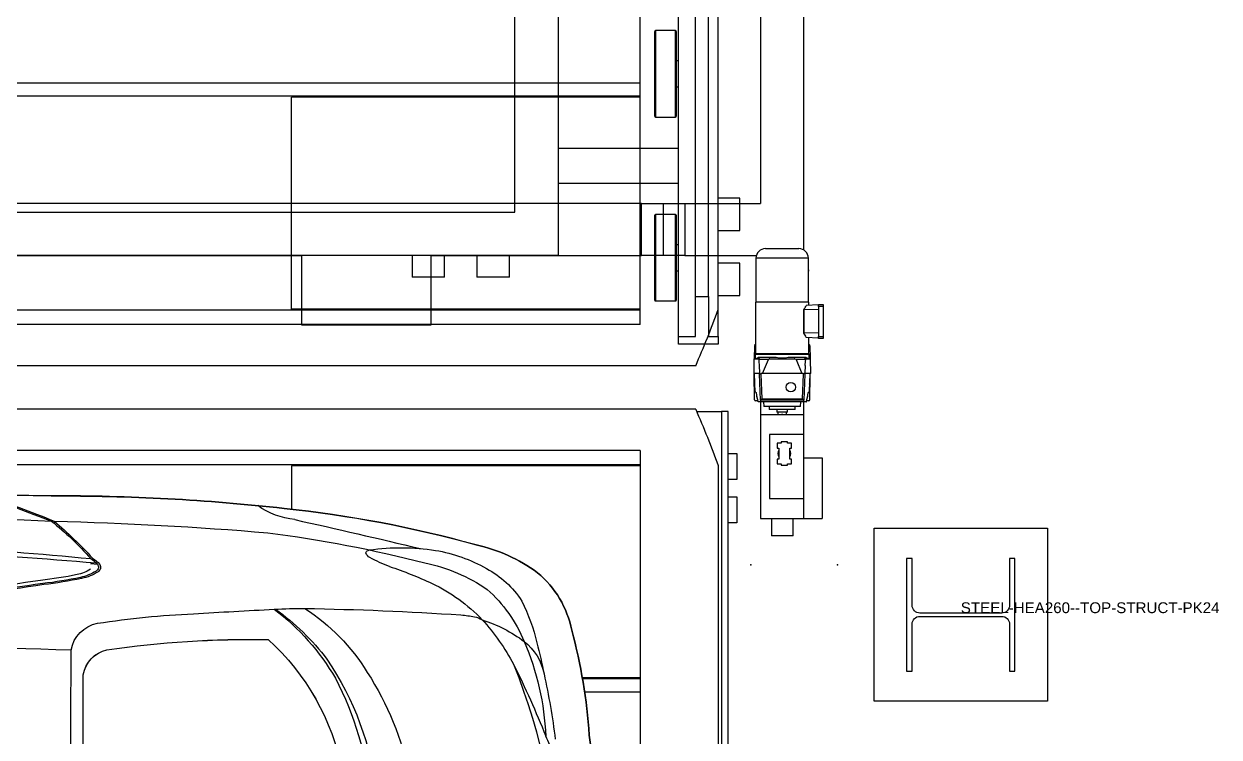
# Model space of a CAD drawing. Header units: millimetres. Extents: x 1600 to 11192, y 921 to 14160.
# Drawn here: x 7703.7 to 7979.8, y 5416.7 to 5581.5 of the extents above; entities that cross this region are included whole.
import ezdxf

# ---------------------------------------------------------------- set-up
doc = ezdxf.new("R2010")
doc.units = ezdxf.units.MM
doc.linetypes.add('PHANTOM', pattern=[12.7, 6.35, -1.27, 1.27, -1.27, 1.27, -1.27])
for name, color, linetype in [('PK24E', 7, 'Continuous'), ('PK24E-COMP-CAR', 7, 'Continuous'), ('PK24E-DATA', 7, 'Continuous'), ('PK24E-STRUCT-STEEL', 254, 'Continuous'), ('PKE24E-HIDDEN', 7, 'Continuous')]:
    doc.layers.add(name, color=color, linetype=linetype)
for name, color, linetype, true_color in [('PK24E-COMP-PALLET', 132, 'Continuous', 0x00b7c8), ('PK24E-HELPER', 253, 'PHANTOM', 0xa1a1a1), ('PK24E-SYS-LIFT', 31, 'Continuous', 0xffcc5a), ('PK24E-SYS-SHELF', 31, 'Continuous', 0xffcc5a)]:
    doc.layers.add(name, color=color, linetype=linetype, true_color=true_color)
doc.styles.get("Standard").update_dxf_attribs({"font": 'arial.ttf'})

# ---------------------------------------------------------------- blocks, each defined once
blk = doc.blocks.new('ELIFTTT-CHASIS--TOP-COMP-PKE24')
at = {"layer": 'PK24E-SYS-LIFT'}
for p, q in [((287.25, -83.22), (287.25, 83.22)), ((277.25, 72.5), (277.25, -72.5)), ((249.75, -72.5), (81.39, -72.5)), ((249.75, -84.5), (249.75, -72.5)), ((249.75, -72.5), (254.75, -72.5)), ((254.75, -72.5), (254.75, -84.5)), ((254.75, -72.5), (259.75, -72.5)), ((259.75, -72.5), (259.75, -84.5)), ((259.75, -72.5), (277.25, -72.5)), ((68.85, -84.5), (171.2, -84.5)), ((171.2, -84.5), (171.2, -100.5)), ((201.2, -100.5), (201.2, -84.5)), ((201.2, -84.5), (249.75, -84.5)), ((254.75, -84.5), (249.75, -84.5)), ((259.75, -84.5), (254.75, -84.5)), ((259.75, -84.5), (276.28, -84.5)), ((276.2, -85.1), (276.2, -95.25)), ((288.3, -85.1), (276.2, -85.1)), ((278.4, -82.9), (286.1, -82.9)), ((288.3, -87.8), (288.3, -85.1)), ((288.3, -88.12), (288.3, -87.8)), ((288.3, -95.25), (288.3, -88.12)), ((276.1, -95.25), (276.1, -107.18)), ((288.4, -95.25), (276.1, -95.25)), ((290.65, -95.9), (287.79, -96.05)), ((288.4, -96.02), (288.4, -95.25)), ((290.65, -96.28), (290.65, -95.78)), ((290.65, -95.78), (291.75, -95.78)), ((291.75, -96.28), (290.65, -96.28)), ((290.65, -96.28), (290.65, -103.18)), ((291.75, -95.78), (291.75, -96.28)), ((291.75, -96.28), (291.75, -103.18)), ((287.2, -97.08), (287.2, -102.38)), ((287.2, -97.08), (287.25, -97.08)), ((290.65, -97), (287.25, -97.08)), ((287.25, -97.01), (287.25, -97.08)), ((287.25, -97.08), (287.25, -102.38)), ((287.25, -97.08), (287.25, -97.08)), ((171.2, -100.5), (201.2, -100.5)), ((287.2, -102.38), (287.25, -102.38)), ((290.65, -102.45), (287.25, -102.38)), ((287.25, -102.38), (287.25, -102.38)), ((287.25, -102.45), (287.25, -102.38)), ((290.65, -103.56), (287.79, -103.41)), ((288.4, -107.18), (288.4, -103.44)), ((290.65, -103.18), (291.75, -103.18)), ((290.65, -103.68), (290.65, -103.18)), ((291.75, -103.68), (290.65, -103.68)), ((291.75, -103.18), (291.75, -103.68)), ((275.86, -105.25), (275.81, -108.33)), ((276, -107.35), (276, -108.31)), ((288.5, -107.35), (276, -107.35)), ((276.1, -105.05), (276.06, -105.05)), ((282.25, -107.18), (276.1, -107.18)), ((288.4, -107.18), (282.25, -107.18)), ((288.44, -105.05), (288.4, -105.05)), ((288.5, -108.31), (288.5, -107.35)), ((288.64, -105.25), (288.69, -108.33)), ((275.73, -108.41), (275.67, -111.75)), ((276, -108.14), (275.73, -108.41)), ((276.78, -108.41), (275.73, -108.41)), ((276.78, -108.41), (277.13, -108)), ((276.81, -108), (277.13, -108)), ((279.06, -108.55), (276.83, -108.55)), ((276.97, -109.94), (277.03, -111.69)), ((277.13, -108), (279.43, -108)), ((277.69, -111.75), (279.06, -108.55)), ((279.3, -108.41), (279.06, -108.55)), ((279.3, -108.41), (279.43, -108)), ((285.2, -108.41), (279.3, -108.41)), ((279.43, -108), (280.85, -108)), ((283.65, -108), (285.07, -108)), ((285.2, -108.41), (285.07, -108)), ((285.07, -108), (287.37, -108)), ((285.44, -108.55), (285.2, -108.41)), ((285.44, -108.55), (286.81, -111.75)), ((287.67, -108.55), (285.44, -108.55)), ((287.72, -108.41), (287.37, -108)), ((287.37, -108), (287.69, -108)), ((287.53, -109.94), (287.47, -111.69)), ((288.77, -108.41), (287.72, -108.41)), ((288.77, -108.41), (288.5, -108.14)), ((288.83, -111.75), (288.77, -108.41)), ((277.04, -111.75), (275.67, -111.75)), ((275.86, -117.85), (275.75, -111.75)), ((275.79, -111.75), (275.94, -116.1)), ((277.03, -111.69), (277.34, -111.91)), ((277.04, -111.91), (277.03, -111.69)), ((277.26, -117.91), (277.04, -111.91)), ((277.41, -111.75), (277.34, -111.91)), ((277.34, -111.91), (277.55, -117.61)), ((277.69, -111.75), (277.41, -111.75)), ((286.81, -111.75), (277.69, -111.75)), ((287.09, -111.75), (286.81, -111.75)), ((286.95, -117.61), (287.16, -111.91)), ((287.09, -111.75), (287.16, -111.91)), ((287.47, -111.69), (287.16, -111.91)), ((287.46, -111.91), (287.24, -117.91)), ((287.46, -111.91), (287.47, -111.69)), ((288.83, -111.75), (287.46, -111.75)), ((288.56, -116.1), (288.71, -111.75)), ((288.64, -117.85), (288.75, -111.75)), ((288.54, -115.62), (288.58, -115.63)), ((288.62, -114.18), (288.59, -114.17)), ((276.18, -116.1), (275.94, -116.1)), ((276.61, -118.05), (276.06, -118.05)), ((277.28, -118.3), (276.68, -118.3)), ((277.25, -118.3), (277.25, -121.25)), ((277.26, -117.91), (277.55, -117.61)), ((287.24, -117.91), (277.26, -117.91)), ((277.26, -117.91), (277.28, -118.3)), ((287.22, -118.3), (277.28, -118.3)), ((277.55, -117.61), (286.95, -117.61)), ((277.97, -118.3), (278.03, -119.4)), ((286.47, -119.4), (286.53, -118.3)), ((286.95, -117.61), (287.24, -117.91)), ((287.22, -118.3), (287.24, -117.91)), ((287.82, -118.3), (287.22, -118.3)), ((287.25, -121.25), (287.25, -118.3)), ((288.44, -118.05), (287.89, -118.05)), ((288.56, -116.1), (288.32, -116.1)), ((277.25, -121.25), (287.25, -121.25)), ((277.25, -121.25), (277.25, -145.25)), ((286.47, -119.4), (278.03, -119.4)), ((279.25, -119.4), (279.25, -120.1)), ((285.25, -120.1), (279.25, -120.1)), ((281, -120.1), (281, -120.6)), ((281, -120.6), (281.1, -120.7)), ((281, -120.6), (283.5, -120.6)), ((283.4, -120.7), (281.1, -120.7)), ((281.25, -120.7), (281.25, -121.25)), ((283.25, -121.25), (283.25, -120.7)), ((283.4, -120.7), (283.5, -120.6)), ((283.5, -120.6), (283.5, -120.1)), ((285.25, -120.1), (285.25, -119.4)), ((287.25, -125.85), (287.25, -121.25)), ((287.25, -125.85), (279.35, -125.85)), ((279.35, -125.85), (279.35, -140.65)), ((287.25, -140.65), (287.25, -125.85)), ((281.1, -127.88), (281.1, -128.98)), ((282.02, -127.88), (281.1, -127.88)), ((281.1, -128.98), (281.48, -128.98)), ((281.48, -128.98), (281.48, -131.52)), ((282.02, -127.55), (282.02, -127.88)), ((283.48, -127.55), (282.02, -127.55)), ((283.48, -127.88), (283.48, -127.55)), ((284.4, -127.88), (283.48, -127.88)), ((284.02, -128.98), (284.4, -128.98)), ((284.02, -131.52), (284.02, -128.98)), ((284.4, -128.98), (284.4, -127.88)), ((281.1, -131.52), (281.1, -132.62)), ((281.48, -131.52), (281.1, -131.52)), ((284.4, -131.52), (284.02, -131.52)), ((284.4, -132.62), (284.4, -131.52)), ((287.25, -131.25), (291.45, -131.25)), ((291.45, -131.25), (291.45, -145.25)), ((281.1, -132.62), (282.02, -132.62)), ((282.02, -132.62), (282.02, -132.95)), ((282.02, -132.95), (283.48, -132.95)), ((283.48, -132.62), (284.4, -132.62)), ((283.48, -132.95), (283.48, -132.62)), ((279.35, -140.65), (287.25, -140.65)), ((287.25, -145.25), (287.25, -140.65)), ((277.25, -145.25), (287.25, -145.25)), ((279.75, -145.25), (279.75, -149.25)), ((284.75, -149.25), (284.75, -145.25)), ((287.25, -145.25), (291.45, -145.25)), ((284.75, -149.25), (279.75, -149.25))]:
    blk.add_line(p, q, dxfattribs=at)
for centre, radius in [((0, 0), 109), ((284.25, -114.91), 1.1)]:
    blk.add_circle(centre, radius, dxfattribs=at)
for centre, radius, start, end in [((278.4, -85.1), 2.2, 90, 180), ((286.1, -85.1), 2.2, 0, 90), ((282.25, -93.43), 6.15, 323.5945, 324.3984), ((282.25, -106.03), 6.15, 35.6016, 36.4055), ((276.06, -105.25), 0.2, 90, 179), ((276.2, -107.35), 0.2, 120, 180), ((288.3, -107.35), 0.2, 0, 60), ((288.44, -105.25), 0.2, 1, 90), ((282.25, -101.91), 6.25, 257.0707, 282.9293), ((276.06, -117.85), 0.2, 181, 270), ((276.75, -117), 0.45, 155.4253, 227.7547), ((287.75, -117), 0.45, 312.2453, 24.5747), ((288.44, -117.85), 0.2, 270, 359), ((282.75, -130.25), 1.5, 147.8509, 212.1491), ((282.75, -130.25), 1.5, 327.8509, 32.1491)]:
    blk.add_arc(centre, radius, start, end, dxfattribs=at)
for centre, major_axis, ratio, start_param, end_param in [((282.25, -93.8), (4.43, 4.6), 0.92858, 4.894943, 5.068696), ((282.25, -105.66), (-4.43, 4.6), 0.92858, 4.356082, 4.529835), ((305.37, -85.52), (26.34, 26.35), 0.507143, 2.92615, 2.93364), ((304.57, -27.64), (17.65, 106.42), 0.210212, 2.468706, 2.489106), ((259.93, -27.64), (-17.65, 106.42), 0.210216, 3.79411, 3.814504), ((259.13, -85.52), (-26.34, 26.35), 0.507159, 3.349555, 3.357045), ((305.67, -111.06), (0, 29.91), 0.99939, 1.745058, 1.81444), ((258.83, -111.06), (0, 29.91), 0.99939, 4.468745, 4.538127)]:
    blk.add_ellipse(centre, major_axis=major_axis, ratio=ratio, start_param=start_param, end_param=end_param, dxfattribs=at)
for points, knots in [([(288.3, -87.8), (288.3, -87.8), (288.3, -87.81), (288.3, -87.83), (288.3, -87.87), (288.3, -87.92), (288.3, -87.98), (288.3, -88.03), (288.3, -88.08), (288.3, -88.11), (288.3, -88.12), (288.3, -88.12), (288.3, -88.12)], [0, 0, 0, 0, 0.106425, 0.212833, 0.319705, 0.427399, 0.535627, 0.64388, 0.751778, 0.859172, 0.966191, 1, 1, 1, 1]), ([(276, -108.31), (276, -108.31), (276, -108.34), (276.02, -108.35), (276.08, -108.36), (276.16, -108.34), (276.27, -108.29), (276.41, -108.23), (276.58, -108.14), (276.73, -108.05), (276.81, -108)], [0, 0, 0, 0, 0.053259, 0.184632, 0.316005, 0.44367, 0.571338, 0.702705, 0.834078, 1, 1, 1, 1]), ([(287.69, -108), (287.78, -108.05), (288, -108.18), (288.21, -108.29), (288.35, -108.34), (288.43, -108.36), (288.47, -108.35), (288.5, -108.34), (288.5, -108.31), (288.5, -108.31)], [0, 0, 0, 0, 0.189659, 0.44506, 0.57653, 0.707999, 0.799497, 0.930008, 1, 1, 1, 1]), ([(288.58, -114.19), (288.58, -114.19), (288.57, -114.2), (288.56, -114.28), (288.54, -114.44), (288.53, -114.66), (288.51, -114.9), (288.51, -115.15), (288.51, -115.36), (288.52, -115.53), (288.53, -115.62), (288.53, -115.62), (288.54, -115.61)], [0, 0, 0, 0, 0.009511, 0.124893, 0.240611, 0.356456, 0.472081, 0.587302, 0.702221, 0.817124, 0.932235, 1, 1, 1, 1]), ([(288.61, -114.18), (288.61, -114.18), (288.61, -114.16), (288.61, -114.22), (288.6, -114.37), (288.6, -114.62), (288.6, -114.9), (288.59, -115.18), (288.59, -115.43), (288.58, -115.58), (288.58, -115.64), (288.58, -115.63), (288.58, -115.63)], [0, 0, 0, 0, 0.000422, 0.125216, 0.249969, 0.374831, 0.499914, 0.625089, 0.750116, 0.875001, 0.999834, 1, 1, 1, 1]), ([(288.58, -115.24), (288.58, -115.23), (288.58, -115.15), (288.59, -114.97), (288.6, -114.73), (288.6, -114.53), (288.6, -114.43), (288.6, -114.39)], [0, 0, 0, 0, 0.041978, 0.306281, 0.570431, 0.834353, 1, 1, 1, 1]), ([(288.6, -114.39), (288.6, -114.33), (288.6, -114.23), (288.59, -114.2), (288.59, -114.18)], [0, 0, 0, 0, 0.500013, 1, 1, 1, 1]), ([(276.18, -116.1), (276.19, -116.11), (276.21, -116.12), (276.22, -116.18), (276.23, -116.23), (276.24, -116.25)], [0, 0, 0, 0, 0.43316, 0.866325, 1, 1, 1, 1]), ([(276.67, -118.28), (276.67, -118.28), (276.67, -118.3), (276.68, -118.3), (276.68, -118.3)], [0, 0, 0, 0, 0.485402, 1, 1, 1, 1]), ([(287.82, -118.3), (287.82, -118.3), (287.83, -118.3), (287.83, -118.28), (287.83, -118.28)], [0, 0, 0, 0, 0.487803, 1, 1, 1, 1]), ([(288.26, -116.25), (288.27, -116.21), (288.29, -116.14), (288.31, -116.1), (288.31, -116.1), (288.32, -116.1)], [0, 0, 0, 0, 0.432931, 0.865827, 1, 1, 1, 1]), ([(282.41, -121.25), (282.39, -121.24), (282.34, -121.21), (282.25, -121.2), (282.16, -121.21), (282.11, -121.24), (282.09, -121.25)], [0, 0, 0, 0, 0.230406, 0.49981, 0.78779, 1, 1, 1, 1])]:
    blk.add_open_spline(points, degree=3, knots=knots, dxfattribs=at)
blk = doc.blocks.new('ELIFTTT-TT--TOP-COMP-PKE24')
at = {"layer": 'PK24E-SYS-LIFT'}
for p, q in [((258.3, -103.22), (258.3, 103.22)), ((267.5, -103.22), (267.5, 103.22)), ((262.25, -94), (262.25, 94)), ((265.25, -94), (265.25, 94)), ((230.5, 84.5), (230.5, -84.5)), ((220.5, -74.5), (220.5, 74.5)), ((252.8, -52.3), (252.8, -32.7)), ((257.6, -32.5), (253, -32.5)), ((253, -32.5), (253, -52.5)), ((257.6, -52.5), (257.6, -32.5)), ((257.8, -32.7), (257.8, -52.3)), ((258.3, -39.5), (257.8, -39.5)), ((257.8, -45.5), (258.3, -45.5)), ((253, -52.5), (257.6, -52.5)), ((258.3, -59.75), (230.5, -59.75)), ((230.5, -67.75), (258.3, -67.75)), ((272.5, -71.25), (267.5, -71.25)), ((272.5, -78.75), (272.5, -71.25)), ((87.6, -74.5), (220.5, -74.5)), ((252.8, -94.8), (252.8, -75.2)), ((257.6, -75), (253, -75)), ((253, -75), (253, -95)), ((257.6, -95), (257.6, -75)), ((257.8, -75.2), (257.8, -94.8)), ((267.5, -78.75), (272.5, -78.75)), ((258.3, -82), (257.8, -82)), ((230.5, -84.5), (-230.5, -84.5)), ((196.75, -84.5), (196.75, -89.5)), ((204.25, -89.5), (204.25, -84.5)), ((211.75, -84.5), (211.75, -89.5)), ((219.25, -89.5), (219.25, -84.5)), ((257.8, -88), (258.3, -88)), ((272.5, -86.25), (267.5, -86.25)), ((272.5, -93.75), (272.5, -86.25)), ((204.25, -89.5), (196.75, -89.5)), ((215.5, -89.5), (211.75, -89.5)), ((219.25, -89.5), (215.5, -89.5)), ((267.5, -93.75), (272.5, -93.75)), ((253, -95), (257.6, -95)), ((262.25, -94), (265.25, -94)), ((262.25, -103.22), (262.25, -94)), ((265.25, -94), (265.25, -103.22)), ((258.3, -105), (258.3, -103.22)), ((258.3, -103.22), (262.25, -103.22)), ((265.25, -103.22), (267.5, -103.22)), ((267.5, -103.22), (267.5, -105)), ((267.5, -105), (258.3, -105))]:
    blk.add_line(p, q, dxfattribs=at)
for centre, start, end in [((253, -32.7), 90, 180), ((257.6, -32.7), 0, 90), ((253, -52.3), 180, 270), ((257.6, -52.3), 270, 0), ((253, -75.2), 90, 180), ((257.6, -75.2), 0, 90), ((253, -94.8), 180, 270), ((257.6, -94.8), 270, 0)]:
    blk.add_arc(centre, 0.2, start, end, dxfattribs=at)
blk = doc.blocks.new('*U23')
at = {"layer": 'PK24E-COMP-PALLET'}
for p, q in [((249.45, -100.42), (249.45, 100.42)), ((267.5, -96.99), (267.5, 96.99)), ((249.45, -44.65), (-249.45, -44.65)), ((249.45, -47.67), (-249.45, -47.67)), ((168.92, -96.89), (168.92, -47.89)), ((249.45, -47.89), (168.92, -47.89)), ((249.45, -97.11), (-249.45, -97.11)), ((249.45, -96.89), (168.92, -96.89)), ((249.45, -100.42), (-249.45, -100.42)), ((262.27, -110), (-262.27, -110))]:
    blk.add_line(p, q, dxfattribs=at)
blk.add_arc((7.5, 0), 277.5, 336.6469, 339.5434, dxfattribs=at)
blk = doc.blocks.new('STEEL-HEA260--TOP-STRUCT-PK24')
at = {"layer": 'PK24E-STRUCT-STEEL', "color": 8, "true_color": 0x808080}
blk.add_lwpolyline([(11.25, 13), (11.25, 2.175, -0.4142136), (9.45, 0.375), (-9.45, 0.375, -0.4142136), (-11.25, 2.175), (-11.25, 13), (-12.5, 13), (-12.5, -13), (-11.25, -13), (-11.25, -2.175, -0.4142136), (-9.45, -0.375), (9.45, -0.375, -0.4142136), (11.25, -2.175), (11.25, -13), (12.5, -13), (12.5, 13)], format="xyb", close=True, dxfattribs=at)
at = {"layer": 'PKE24E-HIDDEN'}
blk.add_attdef('COMP_TYPE', (0, 0.375), '', height=2.5, dxfattribs=at)
blk = doc.blocks.new('STEEL-HEA260-WPLATE-TOP-STRUCT-PK24')
at = {"layer": 'PK24E-STRUCT-STEEL', "color": 8, "true_color": 0x808080}
blk.add_lwpolyline([(-20, 20), (20, 20), (20, -20), (-20, -20)], close=True, dxfattribs=at)
blk.add_blockref('STEEL-HEA260--TOP-STRUCT-PK24', (0, 0)).add_auto_attribs({'COMP_TYPE': 'STEEL-HEA260--TOP-STRUCT-PK24'})
blk = doc.blocks.new('ELIFT-COLUMNS--TOP-COMP-PKE24')
blk.add_blockref('STEEL-HEA260-WPLATE-TOP-STRUCT-PK24', (323.5, -167.5))
blk = doc.blocks.new('ELIFTTT---TOP-SYS-PKE24')
for name in ['ELIFT-COLUMNS--TOP-COMP-PKE24', 'ELIFTTT-CHASIS--TOP-COMP-PKE24', 'ELIFTTT-TT--TOP-COMP-PKE24', '*U23']:
    blk.add_blockref(name, (0, 0))
at = {"layer": 'PK24E-DATA'}
for tag, p in [('COMP_TYPE', (3.47, 12.51)), ('LAYOUT_ID', (3.47, 2.51)), ('SYSTEM_ID', (3.47, -7.49)), ('CARRIER_ID', (3.47, -17.49)), ('CON_CARS', (3.47, -27.49))]:
    blk.add_attdef(tag, p, '', height=5, dxfattribs=at)
blk = doc.blocks.new('SEDAN---TOP-COMP-PKE24')
at = {"layer": 'PK24E-COMP-CAR'}
for p, q in [((120.81, 48.65), (120.81, -48.65)), ((122.48, -74.33), (124.09, -74.18)), ((123.8, -74.5), (124.09, -74.18)), ((97.78, -90.23), (113.41, -89.96))]:
    blk.add_line(p, q, dxfattribs=at)
blk.add_lwpolyline([(237.67, 34.67, -0.065564), (237.67, -34.67, -0.050927), (233.64, -58.91, -0.171896), (225.75, -72.2, -0.105095), (211.54, -78.64, -0.042052), (167.21, -87.06, -0.029408), (113.41, -89.96), (97.78, -90.23, -0.008053)], format="xyb", dxfattribs=at)
blk.add_lwpolyline([(126.3, 54.38, 0.304088), (120.81, 48.65), (120.81, -48.65, 0.304088), (126.3, -54.38, 0.041268), (163.52, -56.77, 0.163886), (180.58, -26.5, 0.091893), (180.58, 26.5, 0.163886), (163.52, 56.77, 0.041268)], format="xyb", close=True, dxfattribs=at)
for centre, radius, start, end in [((38507.92, 0), 38389.96, 179.918916, 180.081084), ((94.81, 0), 135.38, 337.8449, 22.1551), ((-25.6, 0), 265.54, 352.4977, 7.5023), ((119.54, -13.27), 69.51, 325.9045, 353.4721), ((111.67, -12.78), 75.95, 332.5201, 354.118), ((127.12, -16.32), 54.42, 311.9855, 349.2144), ((127.86, -11.49), 69.65, 327.2323, 348.5675), ((261.66, -49.18), 37.08, 149.535, 156.6011), ((32.35, 43.02), 210.09, 333.3982, 338.3592), ((165.67, -31.9), 62.01, 336.7954, 357.6378), ((75.67, -15.25), 155.25, 347.5134, 353.1679), ((116.96, -27.06), 120.95, 344.7321, 356.3936), ((127.83, -47.42), 7.13, 189.9413, 257.5968), ((131.82, -20.25), 54.69, 307.2793, 329.7223), ((146.89, -24.97), 46.36, 302.7788, 328.5085), ((214.75, -46.36), 12.73, 308.4394, 348.8754), ((73.91, -17.65), 156.47, 345.8133, 348.5098), ((131.89, -17.61), 56.95, 305.8299, 322.5588), ((176.71, -28.17), 49.14, 317.5289, 332.2489), ((396.89, -10097.96), 10047.5, 91.590564, 92.227959), ((125.55, -53), 7.66, 190.0225, 259.0962), ((159.36, 169.54), 226.34, 261.6002, 271.0528), ((202.54, -29.3), 33.7, 288.0019, 306.6671), ((191.91, -43.6), 33.28, 311.9228, 337.5064), ((185.1, -46.71), 41.56, 332.9036, 347.0915), ((154.02, 128.07), 190.95, 260.983, 267.6826), ((210.94, -54.42), 23.14, 309.78, 348.7944), ((250.68, 1623.18), 1689.13, 266.45713, 267.09063), ((161.23, 630.98), 695.01, 270.88715, 273.86379), ((184.17, -33.83), 39.83, 295.6291, 316.2848), ((205.84, -33.15), 29.38, 274.3401, 280.5052), ((209.09, -54.07), 8.25, 284.7657, 297.9391), ((42.27, -538.54), 473.13, 81.6511, 88.5442), ((40.47, -551.19), 486.69, 81.6074, 88.359), ((43.18, -517.82), 453.56, 81.3134, 88.577), ((170.81, 28.86), 92.82, 266.3802, 270.7269), ((204.14, -54.36), 21.21, 297.4968, 327.8494), ((191.31, -34.66), 40.71, 281.9104, 304.123), ((98.54, -174.84), 105.16, 78.5605, 83.2148), ((98.59, -175.86), 106.94, 78.3574, 83.0636), ((98.5, -176.78), 108.13, 78.2929, 82.9977), ((118.02, -81.66), 10.75, 57.5586, 78.4549), ((118.64, -80.77), 10.03, 56.0997, 79.6476), ((156.6, 28.17), 107.67, 288.943, 294.5849), ((-42.72, 1961.75), 2043.04, 273.65421, 274.67506), ((117.61, -80.7), 9.1, 57.6101, 78.6417), ((118.65, -69.33), 7.29, 302.6059, 314.9341), ((119.22, -69.61), 7.04, 302.1244, 320.0705), ((123.26, -73.51), 1.07, 321.1273, 60.5509), ((123.66, -73.47), 1.17, 325.5974, 60.6486), ((126.83, 208.42), 292.15, 277.2038, 284.4463), ((200.54, -99.37), 27.23, 109.2718, 119.7283), ((196.47, -42.86), 34.98, 279.4052, 299.9476), ((203.48, -42), 37.52, 282.4051, 306.4029), ((19.59, 1003.28), 1083.66, 273.57799, 275.45346), ((69.93, -29.14), 70.13, 308.3621, 318.6447), ((53.37, -12.12), 94.18, 310.1479, 317.6452), ((187.85, -77.41), 1.87, 115.6316, 160.7923), ((186.57, -76.77), 0.494, 183.0503, 230.7487), ((187.48, -75.5), 2.05, 233.6169, 255.0797), ((139.42, 180.22), 268.73, 275.937, 285.569), ((-246.73, 1783.89), 1914.22, 282.56403, 283.45609), ((194.18, -25.29), 52.7, 262.1069, 278.7289), ((94.27, 735.78), 820.14, 271.38523, 274.84015), ((0.75, 2315.17), 2401.94, 270.29908, 272.68948), ((-293.91, 966.2), 1126.56, 290.32308, 291.19875), ((7.29, 176.06), 281.25, 288.7702, 292.3189), ((171.42, -102.14), 17.73, 95.6452, 125.5224), ((115.73, 368.46), 458.42, 269.71, 276.4479)]:
    blk.add_arc(centre, radius, start, end, dxfattribs=at)
blk = doc.blocks.new('*U15')
at = {"layer": 'PK24E-COMP-PALLET'}
for p, q in [((249.45, -100.42), (249.45, 100.42)), ((267.5, -96.99), (267.5, 96.99)), ((249.45, -44.65), (236.63, -44.65)), ((249.45, -47.89), (236.1, -47.89)), ((249.45, -47.67), (236.14, -47.67)), ((168.92, -96.89), (168.92, -86.88)), ((249.45, -97.11), (-66.08, -97.11)), ((249.45, -96.89), (168.92, -96.89)), ((249.45, -100.42), (-64.64, -100.42)), ((262.27, -110), (-262.27, -110))]:
    blk.add_line(p, q, dxfattribs=at)
blk.add_arc((7.5, 0), 277.5, 336.6469, 339.5434, dxfattribs=at)
at = {"layer": 'PK24E'}
blk.add_blockref('SEDAN---TOP-COMP-PKE24', (0, 0), dxfattribs=at)
blk = doc.blocks.new('*U18')
at = {"layer": 'PK24E-HELPER'}
for p in [(275, -74), (295, -74)]:
    blk.add_point(p, dxfattribs=at)
at = {"layer": 'PK24E-SYS-SHELF'}
for p, q in [((268.25, -109.5), (268.25, 359.98)), ((269.75, 344.8), (269.75, -109.5)), ((271.75, -83.75), (269.75, -83.75)), ((271.75, -89.75), (271.75, -83.75)), ((269.75, -89.75), (271.75, -89.75)), ((271.75, -93.75), (269.75, -93.75)), ((271.75, -99.75), (271.75, -93.75)), ((269.75, -99.75), (271.75, -99.75)), ((262.48, -109.5), (268.25, -109.5)), ((269.75, -109.5), (268.25, -109.5))]:
    blk.add_line(p, q, dxfattribs=at)
at = {"layer": 'PK24E'}
blk.add_blockref('*U15', (0, 0), dxfattribs=at)
at = {"layer": 'PK24E-DATA'}
for tag, p in [('COMP_TYPE', (2.85, 27.92)), ('LAYOUT_ID', (2.85, 17.92)), ('SYSTEM_ID', (2.85, 7.92)), ('CARRIER_ID', (2.85, -2.08)), ('CAR_TYPE', (2.85, -12.08))]:
    blk.add_attdef(tag, p, '', height=5, dxfattribs=at)

msp = doc.modelspace()

# ---------------------------------------------------------------- block references
msp.add_blockref('ELIFTTT---TOP-SYS-PKE24', (7596.62, 5612.46))
at = {"xscale": -1, "rotation": 180}
msp.add_blockref('*U18', (7596.62, 5382.46), dxfattribs=at)

doc.saveas('drawing.dxf')
